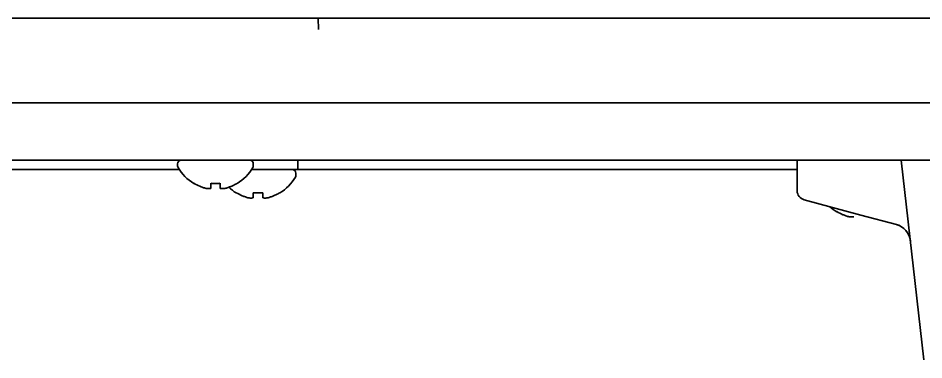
# Model space of a CAD drawing. Header units: inches. Extents: x 885 to 6823, y 710 to 5493.
# Drawn here: x 2824.9 to 2920.7, y 2333.7 to 2369.9 of the extents above; entities that cross this region are included whole.
import ezdxf

# ---------------------------------------------------------------- set-up
doc = ezdxf.new("R2010")
doc.units = ezdxf.units.IN
doc.layers.add('1', color=7, linetype='Continuous', true_color=0xffffff)

msp = doc.modelspace()

# ---------------------------------------------------------------- linework, layer by layer
at = {"layer": '1', "color": 7, "linetype": 'Continuous', "lineweight": 35}
for p, q in [((3094.58, 2369.856), (2788.98, 2369.856)), ((2856.657, 2368.661), (2856.628, 2369.856)), ((2856.628, 2369.856), (2856.657, 2368.661)), ((2704.254, 2360.906), (2958.307, 2360.906)), ((3187.18, 2354.856), (2694.38, 2354.856)), ((2841.78, 2354.456), (2841.78, 2354.256)), ((2849.78, 2354.256), (2849.78, 2354.456)), ((2854.48, 2353.856), (2854.48, 2354.856)), ((2907.28, 2354.856), (2907.28, 2351.623)), ((2920.68, 2333.743), (2918.28, 2354.856)), ((2841.957, 2353.856), (2817.78, 2353.856)), ((2854.48, 2353.856), (2849.603, 2353.856)), ((2854.28, 2353.256), (2854.28, 2353.456)), ((2855.48, 2353.856), (2854.48, 2353.856)), ((2897.452, 2353.856), (2855.48, 2353.856)), ((2898.866, 2353.856), (2897.452, 2353.856)), ((2899.695, 2353.856), (2898.866, 2353.856)), ((2901.109, 2353.856), (2899.695, 2353.856)), ((2907.281, 2353.856), (2901.109, 2353.856)), ((2843.48, 2352.377), (2843.48, 2352.411)), ((2848.08, 2352.411), (2848.08, 2352.377)), ((2847.98, 2351.377), (2847.98, 2351.411)), ((2852.58, 2351.411), (2852.58, 2351.377)), ((2908.035, 2350.653), (2914.022, 2349.049)), ((2911.48, 2349.377), (2911.48, 2349.411)), ((2917.779, 2348.042), (2914.022, 2349.049))]:
    msp.add_line(p, q, dxfattribs=at)
for centre, radius, start, end in [((2842.18, 2354.456), 0.4, 90, 180), ((2842.18, 2354.256), 0.4, 180, 210.30118), ((2845.979, 2356.476), 4.8, 210.30118, 238.62729), ((2845.581, 2356.476), 4.8, 301.37271, 329.69882), ((2849.38, 2354.456), 0.4, 0, 90), ((2849.38, 2354.256), 0.4, 329.69882, 0), ((2850.081, 2355.476), 4.8, 301.37271, 329.69882), ((2853.88, 2353.456), 0.4, 0, 90), ((2853.88, 2353.256), 0.4, 329.69882, 0), ((2850.479, 2355.476), 4.8, 226.73431, 238.62729), ((2908.28, 2351.623), 1, 180.9081, 255), ((2913.979, 2353.476), 4.8, 227.67792, 238.62729), ((2917.261, 2346.111), 2, 6.48307, 75)]:
    msp.add_arc(centre, radius, start, end, dxfattribs=at)
for points, knots in [([(2843.48, 2352.411), (2843.683, 2352.286), (2843.893, 2352.178), (2844.218, 2352.04), (2844.328, 2351.998), (2844.552, 2351.923), (2844.665, 2351.889), (2844.78, 2351.86)], [0, 0, 0, 0, 0.5, 0.5, 0.75, 0.75, 1, 1, 1, 1]), ([(2846.28, 2352.411), (2846.28, 2352.286), (2846.28, 2352.178), (2846.28, 2352.04), (2846.28, 2351.998), (2846.28, 2351.923), (2846.28, 2351.889), (2846.28, 2351.86)], [0, 0, 0, 0, 0.5, 0.5, 0.75, 0.75, 1, 1, 1, 1]), ([(2847.98, 2351.411), (2848.183, 2351.286), (2848.393, 2351.178), (2848.718, 2351.04), (2848.828, 2350.998), (2849.052, 2350.923), (2849.165, 2350.889), (2849.28, 2350.86)], [0, 0, 0, 0, 0.5, 0.5, 0.75, 0.75, 1, 1, 1, 1]), ([(2850.78, 2351.411), (2850.78, 2351.286), (2850.78, 2351.178), (2850.78, 2351.04), (2850.78, 2350.998), (2850.78, 2350.923), (2850.78, 2350.889), (2850.78, 2350.86)], [0, 0, 0, 0, 0.5, 0.5, 0.75, 0.75, 1, 1, 1, 1]), ([(2911.48, 2349.411), (2911.683, 2349.286), (2911.893, 2349.178), (2912.218, 2349.04), (2912.328, 2348.998), (2912.552, 2348.923), (2912.665, 2348.889), (2912.78, 2348.86)], [0, 0, 0, 0, 0.5, 0.5, 0.75, 0.75, 1, 1, 1, 1]), ([(2918.338, 2347.796), (2918.327, 2347.803), (2918.301, 2347.819), (2918.273, 2347.836), (2918.24, 2347.855), (2918.223, 2347.864), (2918.168, 2347.894), (2918.129, 2347.913), (2918.042, 2347.953), (2917.995, 2347.972), (2917.893, 2348.009), (2917.838, 2348.027), (2917.779, 2348.042)], [0, 0, 0, 0, 0.096913, 0.209798, 0.209798, 0.322684, 0.322684, 0.548456, 0.548456, 0.774228, 0.774228, 1, 1, 1, 1])]:
    msp.add_open_spline(points, degree=3, knots=knots, dxfattribs=at)
for points in [[(2845.28, 2352.411), (2845.447, 2352.388), (2845.78, 2352.366), (2846.114, 2352.388), (2846.28, 2352.411)], [(2845.28, 2351.86), (2845.28, 2351.874), (2845.28, 2351.903), (2845.28, 2351.954), (2845.28, 2352.01), (2845.28, 2352.072), (2845.28, 2352.138), (2845.28, 2352.213), (2845.28, 2352.3), (2845.28, 2352.371), (2845.28, 2352.411)], [(2846.78, 2351.86), (2846.835, 2351.874), (2846.943, 2351.903), (2847.104, 2351.954), (2847.263, 2352.01), (2847.419, 2352.072), (2847.57, 2352.138), (2847.727, 2352.213), (2847.893, 2352.3), (2848.016, 2352.371), (2848.08, 2352.411)], [(2844.78, 2351.86), (2844.804, 2351.857), (2844.852, 2351.851), (2844.923, 2351.846), (2844.994, 2351.844), (2845.066, 2351.844), (2845.137, 2351.846), (2845.209, 2351.851), (2845.256, 2351.857), (2845.28, 2351.86)], [(2846.28, 2351.86), (2846.306, 2351.856), (2846.358, 2351.851), (2846.431, 2351.846), (2846.503, 2351.844), (2846.573, 2351.844), (2846.642, 2351.847), (2846.711, 2351.852), (2846.757, 2351.857), (2846.78, 2351.86)], [(2849.78, 2351.411), (2849.947, 2351.388), (2850.28, 2351.366), (2850.614, 2351.388), (2850.78, 2351.411)], [(2849.78, 2350.86), (2849.78, 2350.874), (2849.78, 2350.903), (2849.78, 2350.954), (2849.78, 2351.01), (2849.78, 2351.072), (2849.78, 2351.138), (2849.78, 2351.213), (2849.78, 2351.3), (2849.78, 2351.371), (2849.78, 2351.411)], [(2851.28, 2350.86), (2851.335, 2350.874), (2851.443, 2350.903), (2851.604, 2350.954), (2851.763, 2351.01), (2851.919, 2351.072), (2852.07, 2351.138), (2852.227, 2351.213), (2852.393, 2351.3), (2852.516, 2351.371), (2852.58, 2351.411)], [(2849.28, 2350.86), (2849.304, 2350.857), (2849.352, 2350.851), (2849.423, 2350.846), (2849.494, 2350.844), (2849.566, 2350.844), (2849.637, 2350.846), (2849.709, 2350.851), (2849.756, 2350.857), (2849.78, 2350.86)], [(2850.78, 2350.86), (2850.806, 2350.856), (2850.858, 2350.851), (2850.931, 2350.846), (2851.003, 2350.844), (2851.073, 2350.844), (2851.142, 2350.847), (2851.211, 2350.852), (2851.257, 2350.857), (2851.28, 2350.86)], [(2912.78, 2348.86), (2912.804, 2348.857), (2912.852, 2348.851), (2912.923, 2348.846), (2912.994, 2348.844), (2913.066, 2348.844), (2913.137, 2348.846), (2913.209, 2348.851), (2913.256, 2348.857), (2913.28, 2348.86)]]:
    msp.add_open_spline(points, degree=3, dxfattribs=at)

doc.saveas('drawing.dxf')
